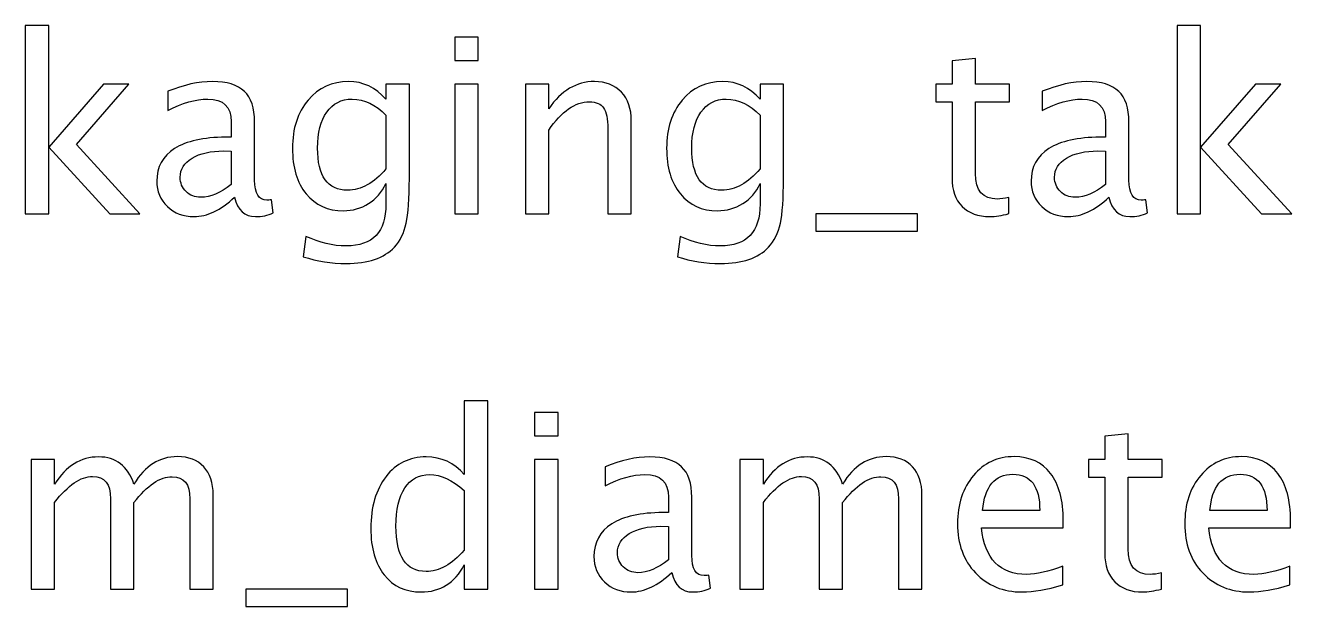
# Model space of a CAD drawing. Header units: centimetres. Extents: x -28.3 to 27.7, y -26.9 to 29.1.
# Drawn here: x -24.86 to -19.37, y 21.97 to 24.49 of the extents above; entities that cross this region are included whole.
import ezdxf

# ---------------------------------------------------------------- set-up
doc = ezdxf.new("R2010")
doc.units = ezdxf.units.CM
doc.header["$MEASUREMENT"] = 0
doc.layers.add('Layer 1', color=7, linetype='Continuous')

msp = doc.modelspace()

# ---------------------------------------------------------------- linework, layer by layer
at = {"layer": 'Layer 1'}
for points, knots in [([(-24.86474, 23.67044), (-24.86474, 23.67044), (-24.86474, 24.48641), (-24.86474, 24.48641), (-24.86474, 24.48641), (-24.86474, 24.48641), (-24.76314, 24.48641), (-24.76314, 24.48641), (-24.76314, 24.48641), (-24.76314, 24.48641), (-24.76314, 23.95919), (-24.76314, 23.95919), (-24.76314, 23.95919), (-24.76314, 23.95919), (-24.52502, 24.23135), (-24.52502, 24.23135), (-24.52502, 24.23135), (-24.52502, 24.23135), (-24.4153, 24.23135), (-24.4153, 24.23135), (-24.4153, 24.23135), (-24.4153, 24.23135), (-24.64284, 23.96959), (-24.64284, 23.96959), (-24.64284, 23.96959), (-24.64284, 23.96959), (-24.36768, 23.67044), (-24.36768, 23.67044), (-24.36768, 23.67044), (-24.36768, 23.67044), (-24.49856, 23.67044), (-24.49856, 23.67044), (-24.49856, 23.67044), (-24.49856, 23.67044), (-24.76314, 23.95813), (-24.76314, 23.95813), (-24.76314, 23.95813), (-24.76314, 23.95813), (-24.76314, 23.67044), (-24.76314, 23.67044), (-24.76314, 23.67044), (-24.76314, 23.67044), (-24.86474, 23.67044), (-24.86474, 23.67044)], [0, 0, 0, 0, 0.0833333, 0.0833333, 0.0833333, 0.0833333, 0.1666667, 0.1666667, 0.1666667, 0.1666667, 0.25, 0.25, 0.25, 0.25, 0.3333333, 0.3333333, 0.3333333, 0.3333333, 0.4166667, 0.4166667, 0.4166667, 0.4166667, 0.5, 0.5, 0.5, 0.5, 0.5833333, 0.5833333, 0.5833333, 0.5833333, 0.6666667, 0.6666667, 0.6666667, 0.6666667, 0.75, 0.75, 0.75, 0.75, 0.8333333, 0.8333333, 0.8333333, 0.8333333, 1, 1, 1, 1]), ([(-19.86996, 23.67044), (-19.86996, 23.67044), (-19.86996, 24.48641), (-19.86996, 24.48641), (-19.86996, 24.48641), (-19.86996, 24.48641), (-19.76836, 24.48641), (-19.76836, 24.48641), (-19.76836, 24.48641), (-19.76836, 24.48641), (-19.76836, 23.95919), (-19.76836, 23.95919), (-19.76836, 23.95919), (-19.76836, 23.95919), (-19.53024, 24.23135), (-19.53024, 24.23135), (-19.53024, 24.23135), (-19.53024, 24.23135), (-19.42052, 24.23135), (-19.42052, 24.23135), (-19.42052, 24.23135), (-19.42052, 24.23135), (-19.64806, 23.96959), (-19.64806, 23.96959), (-19.64806, 23.96959), (-19.64806, 23.96959), (-19.3729, 23.67044), (-19.3729, 23.67044), (-19.3729, 23.67044), (-19.3729, 23.67044), (-19.50378, 23.67044), (-19.50378, 23.67044), (-19.50378, 23.67044), (-19.50378, 23.67044), (-19.76836, 23.95813), (-19.76836, 23.95813), (-19.76836, 23.95813), (-19.76836, 23.95813), (-19.76836, 23.67044), (-19.76836, 23.67044), (-19.76836, 23.67044), (-19.76836, 23.67044), (-19.86996, 23.67044), (-19.86996, 23.67044)], [0, 0, 0, 0, 0.0833333, 0.0833333, 0.0833333, 0.0833333, 0.1666667, 0.1666667, 0.1666667, 0.1666667, 0.25, 0.25, 0.25, 0.25, 0.3333333, 0.3333333, 0.3333333, 0.3333333, 0.4166667, 0.4166667, 0.4166667, 0.4166667, 0.5, 0.5, 0.5, 0.5, 0.5833333, 0.5833333, 0.5833333, 0.5833333, 0.6666667, 0.6666667, 0.6666667, 0.6666667, 0.75, 0.75, 0.75, 0.75, 0.8333333, 0.8333333, 0.8333333, 0.8333333, 1, 1, 1, 1]), ([(-23.00191, 24.33401), (-23.00191, 24.33401), (-23.00191, 24.43561), (-23.00191, 24.43561), (-23.00191, 24.43561), (-23.00191, 24.43561), (-22.90031, 24.43561), (-22.90031, 24.43561), (-22.90031, 24.43561), (-22.90031, 24.43561), (-22.90031, 24.33401), (-22.90031, 24.33401), (-22.90031, 24.33401), (-22.90031, 24.33401), (-23.00191, 24.33401), (-23.00191, 24.33401)], [0, 0, 0, 0, 0.2, 0.2, 0.2, 0.2, 0.4, 0.4, 0.4, 0.4, 0.6, 0.6, 0.6, 0.6, 1, 1, 1, 1]), ([(-20.59933, 23.67062), (-20.63072, 23.66197), (-20.65806, 23.65774), (-20.68117, 23.65774), (-20.68117, 23.65774), (-20.73303, 23.65774), (-20.77342, 23.67256), (-20.80235, 23.70219), (-20.80235, 23.70219), (-20.83145, 23.73182), (-20.84592, 23.77292), (-20.84592, 23.82566), (-20.84592, 23.82566), (-20.84592, 23.82566), (-20.84592, 24.15516), (-20.84592, 24.15516), (-20.84592, 24.15516), (-20.84592, 24.15516), (-20.91612, 24.15516), (-20.91612, 24.15516), (-20.91612, 24.15516), (-20.91612, 24.15516), (-20.91612, 24.23135), (-20.91612, 24.23135), (-20.91612, 24.23135), (-20.91612, 24.23135), (-20.84592, 24.23135), (-20.84592, 24.23135), (-20.84592, 24.23135), (-20.84592, 24.23135), (-20.84592, 24.33278), (-20.84592, 24.33278), (-20.84592, 24.33278), (-20.84592, 24.33278), (-20.74432, 24.34248), (-20.74432, 24.34248), (-20.74432, 24.34248), (-20.74432, 24.34248), (-20.74432, 24.23135), (-20.74432, 24.23135), (-20.74432, 24.23135), (-20.74432, 24.23135), (-20.59721, 24.23135), (-20.59721, 24.23135), (-20.59721, 24.23135), (-20.59721, 24.23135), (-20.59721, 24.15516), (-20.59721, 24.15516), (-20.59721, 24.15516), (-20.59721, 24.15516), (-20.74432, 24.15516), (-20.74432, 24.15516), (-20.74432, 24.15516), (-20.74432, 24.15516), (-20.74432, 23.84401), (-20.74432, 23.84401), (-20.74432, 23.84401), (-20.74432, 23.77063), (-20.71239, 23.73394), (-20.64871, 23.73394), (-20.64871, 23.73394), (-20.63513, 23.73394), (-20.61873, 23.73623), (-20.59933, 23.74064), (-20.59933, 23.74064), (-20.59933, 23.74064), (-20.59933, 23.67062), (-20.59933, 23.67062)], [0, 0, 0, 0, 0.0555556, 0.0555556, 0.0555556, 0.0555556, 0.1111111, 0.1111111, 0.1111111, 0.1111111, 0.1666667, 0.1666667, 0.1666667, 0.1666667, 0.2222222, 0.2222222, 0.2222222, 0.2222222, 0.2777778, 0.2777778, 0.2777778, 0.2777778, 0.3333333, 0.3333333, 0.3333333, 0.3333333, 0.3888889, 0.3888889, 0.3888889, 0.3888889, 0.4444444, 0.4444444, 0.4444444, 0.4444444, 0.5, 0.5, 0.5, 0.5, 0.5555556, 0.5555556, 0.5555556, 0.5555556, 0.6111111, 0.6111111, 0.6111111, 0.6111111, 0.6666667, 0.6666667, 0.6666667, 0.6666667, 0.7222222, 0.7222222, 0.7222222, 0.7222222, 0.7777778, 0.7777778, 0.7777778, 0.7777778, 0.8333333, 0.8333333, 0.8333333, 0.8333333, 0.8888889, 0.8888889, 0.8888889, 0.8888889, 1, 1, 1, 1]), ([(-23.95705, 23.74188), (-24.01808, 23.68579), (-24.07682, 23.65774), (-24.13326, 23.65774), (-24.13326, 23.65774), (-24.17965, 23.65774), (-24.21828, 23.6722), (-24.2488, 23.70131), (-24.2488, 23.70131), (-24.27949, 23.73041), (-24.29483, 23.7671), (-24.29483, 23.81137), (-24.29483, 23.81137), (-24.29483, 23.87258), (-24.26908, 23.91968), (-24.21758, 23.95248), (-24.21758, 23.95248), (-24.16607, 23.98529), (-24.09216, 24.0017), (-23.99586, 24.0017), (-23.99586, 24.0017), (-23.99586, 24.0017), (-23.97204, 24.0017), (-23.97204, 24.0017), (-23.97204, 24.0017), (-23.97204, 24.0017), (-23.97204, 24.06925), (-23.97204, 24.06925), (-23.97204, 24.06925), (-23.97204, 24.13434), (-24.00591, 24.1668), (-24.07382, 24.1668), (-24.07382, 24.1668), (-24.12638, 24.1668), (-24.18389, 24.15022), (-24.24615, 24.11706), (-24.24615, 24.11706), (-24.24615, 24.11706), (-24.24615, 24.20066), (-24.24615, 24.20066), (-24.24615, 24.20066), (-24.17771, 24.22889), (-24.11315, 24.243), (-24.05265, 24.243), (-24.05265, 24.243), (-23.99039, 24.243), (-23.94435, 24.22889), (-23.91489, 24.20049), (-23.91489, 24.20049), (-23.88526, 24.17209), (-23.87044, 24.12834), (-23.87044, 24.06925), (-23.87044, 24.06925), (-23.87044, 24.06925), (-23.87044, 23.81578), (-23.87044, 23.81578), (-23.87044, 23.81578), (-23.87044, 23.75775), (-23.85263, 23.72865), (-23.81682, 23.72865), (-23.81682, 23.72865), (-23.81241, 23.72865), (-23.80589, 23.72935), (-23.79724, 23.73076), (-23.79724, 23.73076), (-23.79724, 23.73076), (-23.79001, 23.67432), (-23.79001, 23.67432), (-23.79001, 23.67432), (-23.81312, 23.66321), (-23.83852, 23.65774), (-23.86639, 23.65774), (-23.86639, 23.65774), (-23.91383, 23.65774), (-23.944, 23.68579), (-23.95705, 23.74188)], [0, 0, 0, 0, 0.05, 0.05, 0.05, 0.05, 0.1, 0.1, 0.1, 0.1, 0.15, 0.15, 0.15, 0.15, 0.2, 0.2, 0.2, 0.2, 0.25, 0.25, 0.25, 0.25, 0.3, 0.3, 0.3, 0.3, 0.35, 0.35, 0.35, 0.35, 0.4, 0.4, 0.4, 0.4, 0.45, 0.45, 0.45, 0.45, 0.5, 0.5, 0.5, 0.5, 0.55, 0.55, 0.55, 0.55, 0.6, 0.6, 0.6, 0.6, 0.65, 0.65, 0.65, 0.65, 0.7, 0.7, 0.7, 0.7, 0.75, 0.75, 0.75, 0.75, 0.8, 0.8, 0.8, 0.8, 0.85, 0.85, 0.85, 0.85, 0.9, 0.9, 0.9, 0.9, 1, 1, 1, 1]), ([(-23.65966, 23.48417), (-23.65966, 23.48417), (-23.64767, 23.57202), (-23.64767, 23.57202), (-23.64767, 23.57202), (-23.58876, 23.5445), (-23.53037, 23.53074), (-23.47269, 23.53074), (-23.47269, 23.53074), (-23.35822, 23.53074), (-23.30089, 23.59142), (-23.30089, 23.7126), (-23.30089, 23.7126), (-23.30089, 23.7126), (-23.30089, 23.80079), (-23.30089, 23.80079), (-23.30089, 23.80079), (-23.31853, 23.76357), (-23.34358, 23.73482), (-23.37621, 23.71418), (-23.37621, 23.71418), (-23.40884, 23.69355), (-23.44518, 23.68314), (-23.48522, 23.68314), (-23.48522, 23.68314), (-23.55313, 23.68314), (-23.60692, 23.70748), (-23.64661, 23.75616), (-23.64661, 23.75616), (-23.6863, 23.80485), (-23.70623, 23.87082), (-23.70623, 23.95407), (-23.70623, 23.95407), (-23.70623, 24.03927), (-23.68365, 24.10877), (-23.6385, 24.16256), (-23.6385, 24.16256), (-23.59317, 24.21619), (-23.53478, 24.243), (-23.46299, 24.243), (-23.46299, 24.243), (-23.4002, 24.243), (-23.34605, 24.2176), (-23.30089, 24.16662), (-23.30089, 24.16662), (-23.30089, 24.16662), (-23.30089, 24.23135), (-23.30089, 24.23135), (-23.30089, 24.23135), (-23.30089, 24.23135), (-23.19929, 24.23135), (-23.19929, 24.23135), (-23.19929, 24.23135), (-23.19929, 24.23135), (-23.19929, 23.82355), (-23.19929, 23.82355), (-23.19929, 23.82355), (-23.19929, 23.73588), (-23.20388, 23.67097), (-23.21305, 23.62881), (-23.21305, 23.62881), (-23.22204, 23.58666), (-23.23933, 23.55208), (-23.26438, 23.52527), (-23.26438, 23.52527), (-23.30883, 23.47818), (-23.37832, 23.45454), (-23.47269, 23.45454), (-23.47269, 23.45454), (-23.53743, 23.45454), (-23.59969, 23.46442), (-23.65966, 23.48417)], [0, 0, 0, 0, 0.0526316, 0.0526316, 0.0526316, 0.0526316, 0.1052632, 0.1052632, 0.1052632, 0.1052632, 0.1578947, 0.1578947, 0.1578947, 0.1578947, 0.2105263, 0.2105263, 0.2105263, 0.2105263, 0.2631579, 0.2631579, 0.2631579, 0.2631579, 0.3157895, 0.3157895, 0.3157895, 0.3157895, 0.3684211, 0.3684211, 0.3684211, 0.3684211, 0.4210526, 0.4210526, 0.4210526, 0.4210526, 0.4736842, 0.4736842, 0.4736842, 0.4736842, 0.5263158, 0.5263158, 0.5263158, 0.5263158, 0.5789474, 0.5789474, 0.5789474, 0.5789474, 0.6315789, 0.6315789, 0.6315789, 0.6315789, 0.6842105, 0.6842105, 0.6842105, 0.6842105, 0.7368421, 0.7368421, 0.7368421, 0.7368421, 0.7894737, 0.7894737, 0.7894737, 0.7894737, 0.8421053, 0.8421053, 0.8421053, 0.8421053, 0.8947368, 0.8947368, 0.8947368, 0.8947368, 1, 1, 1, 1]), ([(-23.00191, 23.67044), (-23.00191, 23.67044), (-23.00191, 24.23135), (-23.00191, 24.23135), (-23.00191, 24.23135), (-23.00191, 24.23135), (-22.90031, 24.23135), (-22.90031, 24.23135), (-22.90031, 24.23135), (-22.90031, 24.23135), (-22.90031, 23.67044), (-22.90031, 23.67044), (-22.90031, 23.67044), (-22.90031, 23.67044), (-23.00191, 23.67044), (-23.00191, 23.67044)], [0, 0, 0, 0, 0.2, 0.2, 0.2, 0.2, 0.4, 0.4, 0.4, 0.4, 0.6, 0.6, 0.6, 0.6, 1, 1, 1, 1]), ([(-22.69605, 23.67044), (-22.69605, 23.67044), (-22.69605, 24.23135), (-22.69605, 24.23135), (-22.69605, 24.23135), (-22.69605, 24.23135), (-22.59445, 24.23135), (-22.59445, 24.23135), (-22.59445, 24.23135), (-22.59445, 24.23135), (-22.59445, 24.12535), (-22.59445, 24.12535), (-22.59445, 24.12535), (-22.54065, 24.20384), (-22.47468, 24.243), (-22.39672, 24.243), (-22.39672, 24.243), (-22.34768, 24.243), (-22.3087, 24.22765), (-22.27995, 24.19678), (-22.27995, 24.19678), (-22.2512, 24.16609), (-22.23674, 24.12464), (-22.23674, 24.07278), (-22.23674, 24.07278), (-22.23674, 24.07278), (-22.23674, 23.67044), (-22.23674, 23.67044), (-22.23674, 23.67044), (-22.23674, 23.67044), (-22.33833, 23.67044), (-22.33833, 23.67044), (-22.33833, 23.67044), (-22.33833, 23.67044), (-22.33833, 24.03962), (-22.33833, 24.03962), (-22.33833, 24.03962), (-22.33833, 24.08125), (-22.34451, 24.11088), (-22.35668, 24.12852), (-22.35668, 24.12852), (-22.36903, 24.14634), (-22.38931, 24.15516), (-22.41771, 24.15516), (-22.41771, 24.15516), (-22.48015, 24.15516), (-22.53906, 24.11441), (-22.59445, 24.03292), (-22.59445, 24.03292), (-22.59445, 24.03292), (-22.59445, 23.67044), (-22.59445, 23.67044), (-22.59445, 23.67044), (-22.59445, 23.67044), (-22.69605, 23.67044), (-22.69605, 23.67044)], [0, 0, 0, 0, 0.0666667, 0.0666667, 0.0666667, 0.0666667, 0.1333333, 0.1333333, 0.1333333, 0.1333333, 0.2, 0.2, 0.2, 0.2, 0.2666667, 0.2666667, 0.2666667, 0.2666667, 0.3333333, 0.3333333, 0.3333333, 0.3333333, 0.4, 0.4, 0.4, 0.4, 0.4666667, 0.4666667, 0.4666667, 0.4666667, 0.5333333, 0.5333333, 0.5333333, 0.5333333, 0.6, 0.6, 0.6, 0.6, 0.6666667, 0.6666667, 0.6666667, 0.6666667, 0.7333333, 0.7333333, 0.7333333, 0.7333333, 0.8, 0.8, 0.8, 0.8, 0.8666667, 0.8666667, 0.8666667, 0.8666667, 1, 1, 1, 1]), ([(-22.03706, 23.48417), (-22.03706, 23.48417), (-22.02507, 23.57202), (-22.02507, 23.57202), (-22.02507, 23.57202), (-21.96616, 23.5445), (-21.90777, 23.53074), (-21.85009, 23.53074), (-21.85009, 23.53074), (-21.73562, 23.53074), (-21.67829, 23.59142), (-21.67829, 23.7126), (-21.67829, 23.7126), (-21.67829, 23.7126), (-21.67829, 23.80079), (-21.67829, 23.80079), (-21.67829, 23.80079), (-21.69593, 23.76357), (-21.72098, 23.73482), (-21.75361, 23.71418), (-21.75361, 23.71418), (-21.78624, 23.69355), (-21.82258, 23.68314), (-21.86262, 23.68314), (-21.86262, 23.68314), (-21.93053, 23.68314), (-21.98432, 23.70748), (-22.02401, 23.75616), (-22.02401, 23.75616), (-22.0637, 23.80485), (-22.08363, 23.87082), (-22.08363, 23.95407), (-22.08363, 23.95407), (-22.08363, 24.03927), (-22.06105, 24.10877), (-22.0159, 24.16256), (-22.0159, 24.16256), (-21.97057, 24.21619), (-21.91218, 24.243), (-21.84039, 24.243), (-21.84039, 24.243), (-21.7776, 24.243), (-21.72345, 24.2176), (-21.67829, 24.16662), (-21.67829, 24.16662), (-21.67829, 24.16662), (-21.67829, 24.23135), (-21.67829, 24.23135), (-21.67829, 24.23135), (-21.67829, 24.23135), (-21.57669, 24.23135), (-21.57669, 24.23135), (-21.57669, 24.23135), (-21.57669, 24.23135), (-21.57669, 23.82355), (-21.57669, 23.82355), (-21.57669, 23.82355), (-21.57669, 23.73588), (-21.58128, 23.67097), (-21.59045, 23.62881), (-21.59045, 23.62881), (-21.59944, 23.58666), (-21.61673, 23.55208), (-21.64178, 23.52527), (-21.64178, 23.52527), (-21.68623, 23.47818), (-21.75572, 23.45454), (-21.85009, 23.45454), (-21.85009, 23.45454), (-21.91483, 23.45454), (-21.97709, 23.46442), (-22.03706, 23.48417)], [0, 0, 0, 0, 0.0526316, 0.0526316, 0.0526316, 0.0526316, 0.1052632, 0.1052632, 0.1052632, 0.1052632, 0.1578947, 0.1578947, 0.1578947, 0.1578947, 0.2105263, 0.2105263, 0.2105263, 0.2105263, 0.2631579, 0.2631579, 0.2631579, 0.2631579, 0.3157895, 0.3157895, 0.3157895, 0.3157895, 0.3684211, 0.3684211, 0.3684211, 0.3684211, 0.4210526, 0.4210526, 0.4210526, 0.4210526, 0.4736842, 0.4736842, 0.4736842, 0.4736842, 0.5263158, 0.5263158, 0.5263158, 0.5263158, 0.5789474, 0.5789474, 0.5789474, 0.5789474, 0.6315789, 0.6315789, 0.6315789, 0.6315789, 0.6842105, 0.6842105, 0.6842105, 0.6842105, 0.7368421, 0.7368421, 0.7368421, 0.7368421, 0.7894737, 0.7894737, 0.7894737, 0.7894737, 0.8421053, 0.8421053, 0.8421053, 0.8421053, 0.8947368, 0.8947368, 0.8947368, 0.8947368, 1, 1, 1, 1]), ([(-20.16523, 23.74188), (-20.22626, 23.68579), (-20.285, 23.65774), (-20.34144, 23.65774), (-20.34144, 23.65774), (-20.38783, 23.65774), (-20.42646, 23.6722), (-20.45698, 23.70131), (-20.45698, 23.70131), (-20.48767, 23.73041), (-20.50301, 23.7671), (-20.50301, 23.81137), (-20.50301, 23.81137), (-20.50301, 23.87258), (-20.47726, 23.91968), (-20.42576, 23.95248), (-20.42576, 23.95248), (-20.37425, 23.98529), (-20.30034, 24.0017), (-20.20404, 24.0017), (-20.20404, 24.0017), (-20.20404, 24.0017), (-20.18022, 24.0017), (-20.18022, 24.0017), (-20.18022, 24.0017), (-20.18022, 24.0017), (-20.18022, 24.06925), (-20.18022, 24.06925), (-20.18022, 24.06925), (-20.18022, 24.13434), (-20.21409, 24.1668), (-20.282, 24.1668), (-20.282, 24.1668), (-20.33456, 24.1668), (-20.39207, 24.15022), (-20.45433, 24.11706), (-20.45433, 24.11706), (-20.45433, 24.11706), (-20.45433, 24.20066), (-20.45433, 24.20066), (-20.45433, 24.20066), (-20.38589, 24.22889), (-20.32133, 24.243), (-20.26083, 24.243), (-20.26083, 24.243), (-20.19857, 24.243), (-20.15253, 24.22889), (-20.12307, 24.20049), (-20.12307, 24.20049), (-20.09344, 24.17209), (-20.07862, 24.12834), (-20.07862, 24.06925), (-20.07862, 24.06925), (-20.07862, 24.06925), (-20.07862, 23.81578), (-20.07862, 23.81578), (-20.07862, 23.81578), (-20.07862, 23.75775), (-20.06081, 23.72865), (-20.025, 23.72865), (-20.025, 23.72865), (-20.02059, 23.72865), (-20.01407, 23.72935), (-20.00542, 23.73076), (-20.00542, 23.73076), (-20.00542, 23.73076), (-19.99819, 23.67432), (-19.99819, 23.67432), (-19.99819, 23.67432), (-20.0213, 23.66321), (-20.0467, 23.65774), (-20.07457, 23.65774), (-20.07457, 23.65774), (-20.12201, 23.65774), (-20.15218, 23.68579), (-20.16523, 23.74188)], [0, 0, 0, 0, 0.05, 0.05, 0.05, 0.05, 0.1, 0.1, 0.1, 0.1, 0.15, 0.15, 0.15, 0.15, 0.2, 0.2, 0.2, 0.2, 0.25, 0.25, 0.25, 0.25, 0.3, 0.3, 0.3, 0.3, 0.35, 0.35, 0.35, 0.35, 0.4, 0.4, 0.4, 0.4, 0.45, 0.45, 0.45, 0.45, 0.5, 0.5, 0.5, 0.5, 0.55, 0.55, 0.55, 0.55, 0.6, 0.6, 0.6, 0.6, 0.65, 0.65, 0.65, 0.65, 0.7, 0.7, 0.7, 0.7, 0.75, 0.75, 0.75, 0.75, 0.8, 0.8, 0.8, 0.8, 0.85, 0.85, 0.85, 0.85, 0.9, 0.9, 0.9, 0.9, 1, 1, 1, 1]), ([(-23.30089, 23.86447), (-23.30089, 23.86447), (-23.30089, 24.09712), (-23.30089, 24.09712), (-23.30089, 24.09712), (-23.34569, 24.14351), (-23.39455, 24.1668), (-23.44729, 24.1668), (-23.44729, 24.1668), (-23.49421, 24.1668), (-23.5309, 24.1481), (-23.55736, 24.11053), (-23.55736, 24.11053), (-23.58399, 24.07313), (-23.59722, 24.0211), (-23.59722, 23.95478), (-23.59722, 23.95478), (-23.59722, 23.83289), (-23.55401, 23.77204), (-23.4674, 23.77204), (-23.4674, 23.77204), (-23.40849, 23.77204), (-23.35292, 23.80291), (-23.30089, 23.86447)], [0, 0, 0, 0, 0.1428571, 0.1428571, 0.1428571, 0.1428571, 0.2857143, 0.2857143, 0.2857143, 0.2857143, 0.4285714, 0.4285714, 0.4285714, 0.4285714, 0.5714286, 0.5714286, 0.5714286, 0.5714286, 0.7142857, 0.7142857, 0.7142857, 0.7142857, 1, 1, 1, 1]), ([(-21.67829, 23.86447), (-21.67829, 23.86447), (-21.67829, 24.09712), (-21.67829, 24.09712), (-21.67829, 24.09712), (-21.72309, 24.14351), (-21.77195, 24.1668), (-21.82469, 24.1668), (-21.82469, 24.1668), (-21.87161, 24.1668), (-21.9083, 24.1481), (-21.93476, 24.11053), (-21.93476, 24.11053), (-21.96139, 24.07313), (-21.97462, 24.0211), (-21.97462, 23.95478), (-21.97462, 23.95478), (-21.97462, 23.83289), (-21.93141, 23.77204), (-21.8448, 23.77204), (-21.8448, 23.77204), (-21.78589, 23.77204), (-21.73032, 23.80291), (-21.67829, 23.86447)], [0, 0, 0, 0, 0.1428571, 0.1428571, 0.1428571, 0.1428571, 0.2857143, 0.2857143, 0.2857143, 0.2857143, 0.4285714, 0.4285714, 0.4285714, 0.4285714, 0.5714286, 0.5714286, 0.5714286, 0.5714286, 0.7142857, 0.7142857, 0.7142857, 0.7142857, 1, 1, 1, 1]), ([(-23.97204, 23.79726), (-23.97204, 23.79726), (-23.97204, 23.94137), (-23.97204, 23.94137), (-23.97204, 23.94137), (-23.97204, 23.94137), (-24.00467, 23.94243), (-24.00467, 23.94243), (-24.00467, 23.94243), (-24.06112, 23.94243), (-24.10663, 23.93202), (-24.14138, 23.91121), (-24.14138, 23.91121), (-24.17595, 23.89022), (-24.19323, 23.86253), (-24.19323, 23.82795), (-24.19323, 23.82795), (-24.19323, 23.80379), (-24.18459, 23.78333), (-24.16748, 23.76657), (-24.16748, 23.76657), (-24.1502, 23.74981), (-24.1292, 23.74135), (-24.10433, 23.74135), (-24.10433, 23.74135), (-24.062, 23.74135), (-24.0179, 23.76005), (-23.97204, 23.79726)], [0, 0, 0, 0, 0.125, 0.125, 0.125, 0.125, 0.25, 0.25, 0.25, 0.25, 0.375, 0.375, 0.375, 0.375, 0.5, 0.5, 0.5, 0.5, 0.625, 0.625, 0.625, 0.625, 0.75, 0.75, 0.75, 0.75, 1, 1, 1, 1]), ([(-20.18022, 23.79726), (-20.18022, 23.79726), (-20.18022, 23.94137), (-20.18022, 23.94137), (-20.18022, 23.94137), (-20.18022, 23.94137), (-20.21285, 23.94243), (-20.21285, 23.94243), (-20.21285, 23.94243), (-20.2693, 23.94243), (-20.31481, 23.93202), (-20.34956, 23.91121), (-20.34956, 23.91121), (-20.38413, 23.89022), (-20.40141, 23.86253), (-20.40141, 23.82795), (-20.40141, 23.82795), (-20.40141, 23.80379), (-20.39277, 23.78333), (-20.37566, 23.76657), (-20.37566, 23.76657), (-20.35838, 23.74981), (-20.33738, 23.74135), (-20.31251, 23.74135), (-20.31251, 23.74135), (-20.27018, 23.74135), (-20.22608, 23.76005), (-20.18022, 23.79726)], [0, 0, 0, 0, 0.125, 0.125, 0.125, 0.125, 0.25, 0.25, 0.25, 0.25, 0.375, 0.375, 0.375, 0.375, 0.5, 0.5, 0.5, 0.5, 0.625, 0.625, 0.625, 0.625, 0.75, 0.75, 0.75, 0.75, 1, 1, 1, 1]), ([(-21.43646, 23.59424), (-21.43646, 23.59424), (-21.43646, 23.67044), (-21.43646, 23.67044), (-21.43646, 23.67044), (-21.43646, 23.67044), (-20.99619, 23.67044), (-20.99619, 23.67044), (-20.99619, 23.67044), (-20.99619, 23.67044), (-20.99619, 23.59424), (-20.99619, 23.59424), (-20.99619, 23.59424), (-20.99619, 23.59424), (-21.43646, 23.59424), (-21.43646, 23.59424)], [0, 0, 0, 0, 0.2, 0.2, 0.2, 0.2, 0.4, 0.4, 0.4, 0.4, 0.6, 0.6, 0.6, 0.6, 1, 1, 1, 1]), ([(-22.96109, 22.04413), (-22.96109, 22.04413), (-22.96109, 22.14943), (-22.96109, 22.14943), (-22.96109, 22.14943), (-23.00254, 22.07076), (-23.06498, 22.03143), (-23.14841, 22.03143), (-23.14841, 22.03143), (-23.21615, 22.03143), (-23.26942, 22.05595), (-23.30822, 22.10516), (-23.30822, 22.10516), (-23.34703, 22.15437), (-23.36643, 22.22158), (-23.36643, 22.30677), (-23.36643, 22.30677), (-23.36643, 22.39991), (-23.34438, 22.47487), (-23.30046, 22.53167), (-23.30046, 22.53167), (-23.25636, 22.58829), (-23.19851, 22.61669), (-23.12672, 22.61669), (-23.12672, 22.61669), (-23.06022, 22.61669), (-23.00483, 22.59129), (-22.96109, 22.54031), (-22.96109, 22.54031), (-22.96109, 22.54031), (-22.96109, 22.8601), (-22.96109, 22.8601), (-22.96109, 22.8601), (-22.96109, 22.8601), (-22.85949, 22.8601), (-22.85949, 22.8601), (-22.85949, 22.8601), (-22.85949, 22.8601), (-22.85949, 22.04413), (-22.85949, 22.04413), (-22.85949, 22.04413), (-22.85949, 22.04413), (-22.96109, 22.04413), (-22.96109, 22.04413)], [0, 0, 0, 0, 0.0833333, 0.0833333, 0.0833333, 0.0833333, 0.1666667, 0.1666667, 0.1666667, 0.1666667, 0.25, 0.25, 0.25, 0.25, 0.3333333, 0.3333333, 0.3333333, 0.3333333, 0.4166667, 0.4166667, 0.4166667, 0.4166667, 0.5, 0.5, 0.5, 0.5, 0.5833333, 0.5833333, 0.5833333, 0.5833333, 0.6666667, 0.6666667, 0.6666667, 0.6666667, 0.75, 0.75, 0.75, 0.75, 0.8333333, 0.8333333, 0.8333333, 0.8333333, 1, 1, 1, 1]), ([(-22.65594, 22.7077), (-22.65594, 22.7077), (-22.65594, 22.8093), (-22.65594, 22.8093), (-22.65594, 22.8093), (-22.65594, 22.8093), (-22.55434, 22.8093), (-22.55434, 22.8093), (-22.55434, 22.8093), (-22.55434, 22.8093), (-22.55434, 22.7077), (-22.55434, 22.7077), (-22.55434, 22.7077), (-22.55434, 22.7077), (-22.65594, 22.7077), (-22.65594, 22.7077)], [0, 0, 0, 0, 0.2, 0.2, 0.2, 0.2, 0.4, 0.4, 0.4, 0.4, 0.6, 0.6, 0.6, 0.6, 1, 1, 1, 1]), ([(-19.93709, 22.04431), (-19.96848, 22.03566), (-19.99582, 22.03143), (-20.01893, 22.03143), (-20.01893, 22.03143), (-20.07079, 22.03143), (-20.11118, 22.04625), (-20.14011, 22.07588), (-20.14011, 22.07588), (-20.16921, 22.10551), (-20.18368, 22.14661), (-20.18368, 22.19935), (-20.18368, 22.19935), (-20.18368, 22.19935), (-20.18368, 22.52885), (-20.18368, 22.52885), (-20.18368, 22.52885), (-20.18368, 22.52885), (-20.25388, 22.52885), (-20.25388, 22.52885), (-20.25388, 22.52885), (-20.25388, 22.52885), (-20.25388, 22.60504), (-20.25388, 22.60504), (-20.25388, 22.60504), (-20.25388, 22.60504), (-20.18368, 22.60504), (-20.18368, 22.60504), (-20.18368, 22.60504), (-20.18368, 22.60504), (-20.18368, 22.70647), (-20.18368, 22.70647), (-20.18368, 22.70647), (-20.18368, 22.70647), (-20.08208, 22.71617), (-20.08208, 22.71617), (-20.08208, 22.71617), (-20.08208, 22.71617), (-20.08208, 22.60504), (-20.08208, 22.60504), (-20.08208, 22.60504), (-20.08208, 22.60504), (-19.93497, 22.60504), (-19.93497, 22.60504), (-19.93497, 22.60504), (-19.93497, 22.60504), (-19.93497, 22.52885), (-19.93497, 22.52885), (-19.93497, 22.52885), (-19.93497, 22.52885), (-20.08208, 22.52885), (-20.08208, 22.52885), (-20.08208, 22.52885), (-20.08208, 22.52885), (-20.08208, 22.2177), (-20.08208, 22.2177), (-20.08208, 22.2177), (-20.08208, 22.14432), (-20.05015, 22.10763), (-19.98647, 22.10763), (-19.98647, 22.10763), (-19.97289, 22.10763), (-19.95649, 22.10992), (-19.93709, 22.11433), (-19.93709, 22.11433), (-19.93709, 22.11433), (-19.93709, 22.04431), (-19.93709, 22.04431)], [0, 0, 0, 0, 0.0555556, 0.0555556, 0.0555556, 0.0555556, 0.1111111, 0.1111111, 0.1111111, 0.1111111, 0.1666667, 0.1666667, 0.1666667, 0.1666667, 0.2222222, 0.2222222, 0.2222222, 0.2222222, 0.2777778, 0.2777778, 0.2777778, 0.2777778, 0.3333333, 0.3333333, 0.3333333, 0.3333333, 0.3888889, 0.3888889, 0.3888889, 0.3888889, 0.4444444, 0.4444444, 0.4444444, 0.4444444, 0.5, 0.5, 0.5, 0.5, 0.5555556, 0.5555556, 0.5555556, 0.5555556, 0.6111111, 0.6111111, 0.6111111, 0.6111111, 0.6666667, 0.6666667, 0.6666667, 0.6666667, 0.7222222, 0.7222222, 0.7222222, 0.7222222, 0.7777778, 0.7777778, 0.7777778, 0.7777778, 0.8333333, 0.8333333, 0.8333333, 0.8333333, 0.8888889, 0.8888889, 0.8888889, 0.8888889, 1, 1, 1, 1]), ([(-24.83927, 22.04413), (-24.83927, 22.04413), (-24.83927, 22.60504), (-24.83927, 22.60504), (-24.83927, 22.60504), (-24.83927, 22.60504), (-24.73767, 22.60504), (-24.73767, 22.60504), (-24.73767, 22.60504), (-24.73767, 22.60504), (-24.73767, 22.49904), (-24.73767, 22.49904), (-24.73767, 22.49904), (-24.68811, 22.57753), (-24.62461, 22.61669), (-24.54682, 22.61669), (-24.54682, 22.61669), (-24.47185, 22.61669), (-24.42088, 22.57753), (-24.39371, 22.49904), (-24.39371, 22.49904), (-24.34556, 22.57823), (-24.28277, 22.61774), (-24.20568, 22.61774), (-24.20568, 22.61774), (-24.15647, 22.61774), (-24.11819, 22.60328), (-24.09085, 22.57418), (-24.09085, 22.57418), (-24.06351, 22.54507), (-24.04976, 22.50433), (-24.04976, 22.45194), (-24.04976, 22.45194), (-24.04976, 22.45194), (-24.04976, 22.04413), (-24.04976, 22.04413), (-24.04976, 22.04413), (-24.04976, 22.04413), (-24.15136, 22.04413), (-24.15136, 22.04413), (-24.15136, 22.04413), (-24.15136, 22.04413), (-24.15136, 22.43518), (-24.15136, 22.43518), (-24.15136, 22.43518), (-24.15136, 22.49904), (-24.17676, 22.53096), (-24.22756, 22.53096), (-24.22756, 22.53096), (-24.2803, 22.53096), (-24.33568, 22.49374), (-24.39371, 22.41913), (-24.39371, 22.41913), (-24.39371, 22.41913), (-24.39371, 22.04413), (-24.39371, 22.04413), (-24.39371, 22.04413), (-24.39371, 22.04413), (-24.49531, 22.04413), (-24.49531, 22.04413), (-24.49531, 22.04413), (-24.49531, 22.04413), (-24.49531, 22.43554), (-24.49531, 22.43554), (-24.49531, 22.43554), (-24.49531, 22.49992), (-24.52107, 22.53202), (-24.57275, 22.53202), (-24.57275, 22.53202), (-24.62408, 22.53202), (-24.67911, 22.49463), (-24.73767, 22.41966), (-24.73767, 22.41966), (-24.73767, 22.41966), (-24.73767, 22.04413), (-24.73767, 22.04413), (-24.73767, 22.04413), (-24.73767, 22.04413), (-24.83927, 22.04413), (-24.83927, 22.04413)], [0, 0, 0, 0, 0.047619, 0.047619, 0.047619, 0.047619, 0.0952381, 0.0952381, 0.0952381, 0.0952381, 0.1428571, 0.1428571, 0.1428571, 0.1428571, 0.1904762, 0.1904762, 0.1904762, 0.1904762, 0.2380952, 0.2380952, 0.2380952, 0.2380952, 0.2857143, 0.2857143, 0.2857143, 0.2857143, 0.3333333, 0.3333333, 0.3333333, 0.3333333, 0.3809524, 0.3809524, 0.3809524, 0.3809524, 0.4285714, 0.4285714, 0.4285714, 0.4285714, 0.4761905, 0.4761905, 0.4761905, 0.4761905, 0.5238095, 0.5238095, 0.5238095, 0.5238095, 0.5714286, 0.5714286, 0.5714286, 0.5714286, 0.6190476, 0.6190476, 0.6190476, 0.6190476, 0.6666667, 0.6666667, 0.6666667, 0.6666667, 0.7142857, 0.7142857, 0.7142857, 0.7142857, 0.7619048, 0.7619048, 0.7619048, 0.7619048, 0.8095238, 0.8095238, 0.8095238, 0.8095238, 0.8571429, 0.8571429, 0.8571429, 0.8571429, 0.9047619, 0.9047619, 0.9047619, 0.9047619, 1, 1, 1, 1]), ([(-22.65594, 22.04413), (-22.65594, 22.04413), (-22.65594, 22.60504), (-22.65594, 22.60504), (-22.65594, 22.60504), (-22.65594, 22.60504), (-22.55434, 22.60504), (-22.55434, 22.60504), (-22.55434, 22.60504), (-22.55434, 22.60504), (-22.55434, 22.04413), (-22.55434, 22.04413), (-22.55434, 22.04413), (-22.55434, 22.04413), (-22.65594, 22.04413), (-22.65594, 22.04413)], [0, 0, 0, 0, 0.2, 0.2, 0.2, 0.2, 0.4, 0.4, 0.4, 0.4, 0.6, 0.6, 0.6, 0.6, 1, 1, 1, 1]), ([(-22.06098, 22.11557), (-22.12201, 22.05948), (-22.18075, 22.03143), (-22.23719, 22.03143), (-22.23719, 22.03143), (-22.28358, 22.03143), (-22.32221, 22.04589), (-22.35273, 22.075), (-22.35273, 22.075), (-22.38342, 22.1041), (-22.39876, 22.14079), (-22.39876, 22.18506), (-22.39876, 22.18506), (-22.39876, 22.24627), (-22.37301, 22.29337), (-22.32151, 22.32617), (-22.32151, 22.32617), (-22.27, 22.35898), (-22.19609, 22.37539), (-22.09979, 22.37539), (-22.09979, 22.37539), (-22.09979, 22.37539), (-22.07597, 22.37539), (-22.07597, 22.37539), (-22.07597, 22.37539), (-22.07597, 22.37539), (-22.07597, 22.44294), (-22.07597, 22.44294), (-22.07597, 22.44294), (-22.07597, 22.50803), (-22.10984, 22.54049), (-22.17775, 22.54049), (-22.17775, 22.54049), (-22.23031, 22.54049), (-22.28782, 22.52391), (-22.35008, 22.49075), (-22.35008, 22.49075), (-22.35008, 22.49075), (-22.35008, 22.57435), (-22.35008, 22.57435), (-22.35008, 22.57435), (-22.28164, 22.60258), (-22.21708, 22.61669), (-22.15658, 22.61669), (-22.15658, 22.61669), (-22.09432, 22.61669), (-22.04828, 22.60258), (-22.01882, 22.57418), (-22.01882, 22.57418), (-21.98919, 22.54578), (-21.97437, 22.50203), (-21.97437, 22.44294), (-21.97437, 22.44294), (-21.97437, 22.44294), (-21.97437, 22.18947), (-21.97437, 22.18947), (-21.97437, 22.18947), (-21.97437, 22.13144), (-21.95656, 22.10234), (-21.92075, 22.10234), (-21.92075, 22.10234), (-21.91634, 22.10234), (-21.90982, 22.10304), (-21.90117, 22.10445), (-21.90117, 22.10445), (-21.90117, 22.10445), (-21.89394, 22.04801), (-21.89394, 22.04801), (-21.89394, 22.04801), (-21.91705, 22.0369), (-21.94245, 22.03143), (-21.97032, 22.03143), (-21.97032, 22.03143), (-22.01776, 22.03143), (-22.04793, 22.05948), (-22.06098, 22.11557)], [0, 0, 0, 0, 0.05, 0.05, 0.05, 0.05, 0.1, 0.1, 0.1, 0.1, 0.15, 0.15, 0.15, 0.15, 0.2, 0.2, 0.2, 0.2, 0.25, 0.25, 0.25, 0.25, 0.3, 0.3, 0.3, 0.3, 0.35, 0.35, 0.35, 0.35, 0.4, 0.4, 0.4, 0.4, 0.45, 0.45, 0.45, 0.45, 0.5, 0.5, 0.5, 0.5, 0.55, 0.55, 0.55, 0.55, 0.6, 0.6, 0.6, 0.6, 0.65, 0.65, 0.65, 0.65, 0.7, 0.7, 0.7, 0.7, 0.75, 0.75, 0.75, 0.75, 0.8, 0.8, 0.8, 0.8, 0.85, 0.85, 0.85, 0.85, 0.9, 0.9, 0.9, 0.9, 1, 1, 1, 1]), ([(-21.76571, 22.04413), (-21.76571, 22.04413), (-21.76571, 22.60504), (-21.76571, 22.60504), (-21.76571, 22.60504), (-21.76571, 22.60504), (-21.66411, 22.60504), (-21.66411, 22.60504), (-21.66411, 22.60504), (-21.66411, 22.60504), (-21.66411, 22.49904), (-21.66411, 22.49904), (-21.66411, 22.49904), (-21.61455, 22.57753), (-21.55105, 22.61669), (-21.47326, 22.61669), (-21.47326, 22.61669), (-21.39829, 22.61669), (-21.34732, 22.57753), (-21.32015, 22.49904), (-21.32015, 22.49904), (-21.272, 22.57823), (-21.20921, 22.61774), (-21.13212, 22.61774), (-21.13212, 22.61774), (-21.08291, 22.61774), (-21.04463, 22.60328), (-21.01729, 22.57418), (-21.01729, 22.57418), (-20.98995, 22.54507), (-20.9762, 22.50433), (-20.9762, 22.45194), (-20.9762, 22.45194), (-20.9762, 22.45194), (-20.9762, 22.04413), (-20.9762, 22.04413), (-20.9762, 22.04413), (-20.9762, 22.04413), (-21.0778, 22.04413), (-21.0778, 22.04413), (-21.0778, 22.04413), (-21.0778, 22.04413), (-21.0778, 22.43518), (-21.0778, 22.43518), (-21.0778, 22.43518), (-21.0778, 22.49904), (-21.1032, 22.53096), (-21.154, 22.53096), (-21.154, 22.53096), (-21.20674, 22.53096), (-21.26212, 22.49374), (-21.32015, 22.41913), (-21.32015, 22.41913), (-21.32015, 22.41913), (-21.32015, 22.04413), (-21.32015, 22.04413), (-21.32015, 22.04413), (-21.32015, 22.04413), (-21.42175, 22.04413), (-21.42175, 22.04413), (-21.42175, 22.04413), (-21.42175, 22.04413), (-21.42175, 22.43554), (-21.42175, 22.43554), (-21.42175, 22.43554), (-21.42175, 22.49992), (-21.44751, 22.53202), (-21.49919, 22.53202), (-21.49919, 22.53202), (-21.55052, 22.53202), (-21.60555, 22.49463), (-21.66411, 22.41966), (-21.66411, 22.41966), (-21.66411, 22.41966), (-21.66411, 22.04413), (-21.66411, 22.04413), (-21.66411, 22.04413), (-21.66411, 22.04413), (-21.76571, 22.04413), (-21.76571, 22.04413)], [0, 0, 0, 0, 0.047619, 0.047619, 0.047619, 0.047619, 0.0952381, 0.0952381, 0.0952381, 0.0952381, 0.1428571, 0.1428571, 0.1428571, 0.1428571, 0.1904762, 0.1904762, 0.1904762, 0.1904762, 0.2380952, 0.2380952, 0.2380952, 0.2380952, 0.2857143, 0.2857143, 0.2857143, 0.2857143, 0.3333333, 0.3333333, 0.3333333, 0.3333333, 0.3809524, 0.3809524, 0.3809524, 0.3809524, 0.4285714, 0.4285714, 0.4285714, 0.4285714, 0.4761905, 0.4761905, 0.4761905, 0.4761905, 0.5238095, 0.5238095, 0.5238095, 0.5238095, 0.5714286, 0.5714286, 0.5714286, 0.5714286, 0.6190476, 0.6190476, 0.6190476, 0.6190476, 0.6666667, 0.6666667, 0.6666667, 0.6666667, 0.7142857, 0.7142857, 0.7142857, 0.7142857, 0.7619048, 0.7619048, 0.7619048, 0.7619048, 0.8095238, 0.8095238, 0.8095238, 0.8095238, 0.8571429, 0.8571429, 0.8571429, 0.8571429, 0.9047619, 0.9047619, 0.9047619, 0.9047619, 1, 1, 1, 1]), ([(-20.36589, 22.06212), (-20.43415, 22.04166), (-20.49254, 22.03143), (-20.54122, 22.03143), (-20.54122, 22.03143), (-20.6243, 22.03143), (-20.69186, 22.05895), (-20.74389, 22.1138), (-20.74389, 22.1138), (-20.79592, 22.16866), (-20.82203, 22.23974), (-20.82203, 22.32723), (-20.82203, 22.32723), (-20.82203, 22.41208), (-20.7991, 22.48175), (-20.75306, 22.53625), (-20.75306, 22.53625), (-20.70702, 22.59058), (-20.64811, 22.61774), (-20.57632, 22.61774), (-20.57632, 22.61774), (-20.50841, 22.61774), (-20.45585, 22.59358), (-20.41881, 22.54525), (-20.41881, 22.54525), (-20.38176, 22.49692), (-20.36324, 22.42848), (-20.36324, 22.33976), (-20.36324, 22.33976), (-20.36324, 22.33976), (-20.36377, 22.30871), (-20.36377, 22.30871), (-20.36377, 22.30871), (-20.36377, 22.30871), (-20.71831, 22.30871), (-20.71831, 22.30871), (-20.71831, 22.30871), (-20.7035, 22.17466), (-20.63806, 22.10763), (-20.52217, 22.10763), (-20.52217, 22.10763), (-20.47966, 22.10763), (-20.42763, 22.11962), (-20.36589, 22.14361), (-20.36589, 22.14361), (-20.36589, 22.14361), (-20.36589, 22.06212), (-20.36589, 22.06212)], [0, 0, 0, 0, 0.0769231, 0.0769231, 0.0769231, 0.0769231, 0.1538462, 0.1538462, 0.1538462, 0.1538462, 0.2307692, 0.2307692, 0.2307692, 0.2307692, 0.3076923, 0.3076923, 0.3076923, 0.3076923, 0.3846154, 0.3846154, 0.3846154, 0.3846154, 0.4615385, 0.4615385, 0.4615385, 0.4615385, 0.5384615, 0.5384615, 0.5384615, 0.5384615, 0.6153846, 0.6153846, 0.6153846, 0.6153846, 0.6923077, 0.6923077, 0.6923077, 0.6923077, 0.7692308, 0.7692308, 0.7692308, 0.7692308, 0.8461538, 0.8461538, 0.8461538, 0.8461538, 1, 1, 1, 1]), ([(-19.3804, 22.06212), (-19.44866, 22.04166), (-19.50705, 22.03143), (-19.55573, 22.03143), (-19.55573, 22.03143), (-19.63881, 22.03143), (-19.70637, 22.05895), (-19.7584, 22.1138), (-19.7584, 22.1138), (-19.81043, 22.16866), (-19.83654, 22.23974), (-19.83654, 22.32723), (-19.83654, 22.32723), (-19.83654, 22.41208), (-19.81361, 22.48175), (-19.76757, 22.53625), (-19.76757, 22.53625), (-19.72153, 22.59058), (-19.66262, 22.61774), (-19.59083, 22.61774), (-19.59083, 22.61774), (-19.52292, 22.61774), (-19.47036, 22.59358), (-19.43332, 22.54525), (-19.43332, 22.54525), (-19.39627, 22.49692), (-19.37775, 22.42848), (-19.37775, 22.33976), (-19.37775, 22.33976), (-19.37775, 22.33976), (-19.37828, 22.30871), (-19.37828, 22.30871), (-19.37828, 22.30871), (-19.37828, 22.30871), (-19.73282, 22.30871), (-19.73282, 22.30871), (-19.73282, 22.30871), (-19.71801, 22.17466), (-19.65257, 22.10763), (-19.53668, 22.10763), (-19.53668, 22.10763), (-19.49417, 22.10763), (-19.44214, 22.11962), (-19.3804, 22.14361), (-19.3804, 22.14361), (-19.3804, 22.14361), (-19.3804, 22.06212), (-19.3804, 22.06212)], [0, 0, 0, 0, 0.0769231, 0.0769231, 0.0769231, 0.0769231, 0.1538462, 0.1538462, 0.1538462, 0.1538462, 0.2307692, 0.2307692, 0.2307692, 0.2307692, 0.3076923, 0.3076923, 0.3076923, 0.3076923, 0.3846154, 0.3846154, 0.3846154, 0.3846154, 0.4615385, 0.4615385, 0.4615385, 0.4615385, 0.5384615, 0.5384615, 0.5384615, 0.5384615, 0.6153846, 0.6153846, 0.6153846, 0.6153846, 0.6923077, 0.6923077, 0.6923077, 0.6923077, 0.7692308, 0.7692308, 0.7692308, 0.7692308, 0.8461538, 0.8461538, 0.8461538, 0.8461538, 1, 1, 1, 1]), ([(-22.96109, 22.47081), (-23.01383, 22.5172), (-23.06375, 22.54049), (-23.11102, 22.54049), (-23.11102, 22.54049), (-23.15759, 22.54049), (-23.19357, 22.52108), (-23.21915, 22.4821), (-23.21915, 22.4821), (-23.24472, 22.4433), (-23.25742, 22.38826), (-23.25742, 22.317), (-23.25742, 22.317), (-23.25742, 22.18595), (-23.21403, 22.12033), (-23.12707, 22.12033), (-23.12707, 22.12033), (-23.07063, 22.12033), (-23.01524, 22.1512), (-22.96109, 22.21276), (-22.96109, 22.21276), (-22.96109, 22.21276), (-22.96109, 22.47081), (-22.96109, 22.47081)], [0, 0, 0, 0, 0.1428571, 0.1428571, 0.1428571, 0.1428571, 0.2857143, 0.2857143, 0.2857143, 0.2857143, 0.4285714, 0.4285714, 0.4285714, 0.4285714, 0.5714286, 0.5714286, 0.5714286, 0.5714286, 0.7142857, 0.7142857, 0.7142857, 0.7142857, 1, 1, 1, 1]), ([(-20.71302, 22.38491), (-20.71302, 22.38491), (-20.46537, 22.38491), (-20.46537, 22.38491), (-20.46537, 22.38491), (-20.46537, 22.48933), (-20.50435, 22.54155), (-20.58214, 22.54155), (-20.58214, 22.54155), (-20.66046, 22.54155), (-20.70403, 22.48933), (-20.71302, 22.38491)], [0, 0, 0, 0, 0.25, 0.25, 0.25, 0.25, 0.5, 0.5, 0.5, 0.5, 1, 1, 1, 1]), ([(-19.72753, 22.38491), (-19.72753, 22.38491), (-19.47988, 22.38491), (-19.47988, 22.38491), (-19.47988, 22.38491), (-19.47988, 22.48933), (-19.51886, 22.54155), (-19.59665, 22.54155), (-19.59665, 22.54155), (-19.67497, 22.54155), (-19.71854, 22.48933), (-19.72753, 22.38491)], [0, 0, 0, 0, 0.25, 0.25, 0.25, 0.25, 0.5, 0.5, 0.5, 0.5, 1, 1, 1, 1]), ([(-22.07597, 22.17095), (-22.07597, 22.17095), (-22.07597, 22.31506), (-22.07597, 22.31506), (-22.07597, 22.31506), (-22.07597, 22.31506), (-22.1086, 22.31612), (-22.1086, 22.31612), (-22.1086, 22.31612), (-22.16505, 22.31612), (-22.21056, 22.30571), (-22.24531, 22.2849), (-22.24531, 22.2849), (-22.27988, 22.26391), (-22.29716, 22.23622), (-22.29716, 22.20164), (-22.29716, 22.20164), (-22.29716, 22.17748), (-22.28852, 22.15702), (-22.27141, 22.14026), (-22.27141, 22.14026), (-22.25413, 22.1235), (-22.23313, 22.11504), (-22.20826, 22.11504), (-22.20826, 22.11504), (-22.16593, 22.11504), (-22.12183, 22.13374), (-22.07597, 22.17095)], [0, 0, 0, 0, 0.125, 0.125, 0.125, 0.125, 0.25, 0.25, 0.25, 0.25, 0.375, 0.375, 0.375, 0.375, 0.5, 0.5, 0.5, 0.5, 0.625, 0.625, 0.625, 0.625, 0.75, 0.75, 0.75, 0.75, 1, 1, 1, 1]), ([(-23.90829, 21.96793), (-23.90829, 21.96793), (-23.90829, 22.04413), (-23.90829, 22.04413), (-23.90829, 22.04413), (-23.90829, 22.04413), (-23.46802, 22.04413), (-23.46802, 22.04413), (-23.46802, 22.04413), (-23.46802, 22.04413), (-23.46802, 21.96793), (-23.46802, 21.96793), (-23.46802, 21.96793), (-23.46802, 21.96793), (-23.90829, 21.96793), (-23.90829, 21.96793)], [0, 0, 0, 0, 0.2, 0.2, 0.2, 0.2, 0.4, 0.4, 0.4, 0.4, 0.6, 0.6, 0.6, 0.6, 1, 1, 1, 1])]:
    msp.add_open_spline(points, degree=3, knots=knots, dxfattribs=at)

doc.saveas('drawing.dxf')
